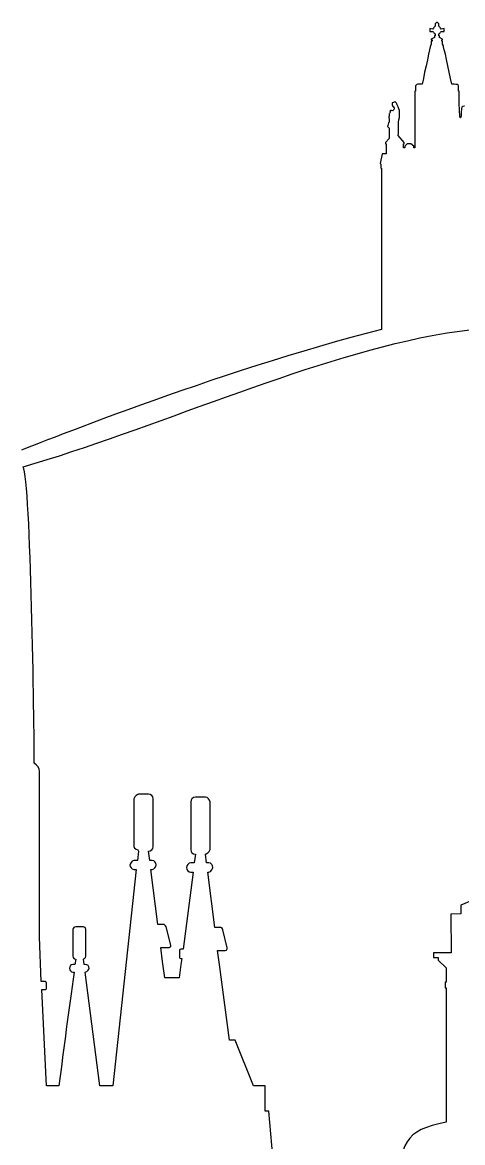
# Model space of a CAD drawing. Extents: x -1462 to 1445, y -1837 to 1335.
# Drawn here: x -209.1 to -108.8, y -1663 to -1408 of the extents above; entities that cross this region are included whole.
import ezdxf

# ---------------------------------------------------------------- set-up
doc = ezdxf.new("R2010")
doc.units = 0
doc.layers.add('Calque_1', color=7, linetype='CONTINUOUS')

msp = doc.modelspace()

# ---------------------------------------------------------------- linework, layer by layer
at = {"layer": 'Calque_1', "color": 1}
for p, q in [((-115.554516, -1409.537281), (-116.241668, -1409.365681)), ((-116.241668, -1409.365681), (-116.241668, -1410.052845)), ((-116.241668, -1410.052845), (-115.554516, -1410.052845)), ((-114.695599, -1407.991245), (-115.039105, -1408.334881)), ((-115.039105, -1408.334881), (-115.039105, -1408.678518)), ((-115.039105, -1408.678518), (-115.039105, -1408.678518)), ((-115.039105, -1408.678518), (-115.039105, -1408.850336)), ((-114.523847, -1407.991245), (-114.695599, -1407.991245)), ((-114.180199, -1408.334881), (-114.523847, -1407.991245)), ((-114.180199, -1408.678518), (-114.180199, -1408.334881)), ((-114.180199, -1408.850336), (-114.180199, -1408.678518)), ((-114.180199, -1408.678518), (-114.180199, -1408.678518)), ((-112.977494, -1409.365681), (-113.664788, -1409.537281)), ((-113.664788, -1410.052845), (-112.977494, -1410.052845)), ((-112.977494, -1410.052845), (-112.977494, -1409.365681)), ((-115.210999, -1411.427172), (-115.898021, -1411.7707)), ((-115.898021, -1411.7707), (-115.898021, -1411.942627)), ((-115.898021, -1411.942627), (-115.726268, -1411.942627)), ((-115.726268, -1412.286045), (-115.898021, -1412.286045)), ((-115.898021, -1412.286045), (-115.898021, -1412.973427)), ((-115.726268, -1411.942627), (-115.726268, -1412.286045)), ((-115.039105, -1411.083536), (-115.210999, -1411.083536)), ((-115.210999, -1411.083536), (-115.210999, -1411.427172)), ((-115.039105, -1410.568081), (-115.039105, -1411.083536)), ((-114.180199, -1411.083536), (-114.180199, -1410.568081)), ((-114.008447, -1411.083536), (-114.180199, -1411.083536)), ((-114.008447, -1411.427172), (-114.008447, -1411.083536)), ((-113.321283, -1411.7707), (-114.008447, -1411.427172)), ((-113.493036, -1412.286045), (-113.493036, -1411.942627)), ((-113.493036, -1411.942627), (-113.321283, -1411.942627)), ((-113.321283, -1412.286045), (-113.493036, -1412.286045)), ((-113.321283, -1411.942627), (-113.321283, -1411.7707)), ((-113.321283, -1412.973427), (-113.321283, -1412.286045)), ((-115.898021, -1412.973427), (-116.069916, -1413.316845)), ((-113.149388, -1413.316845), (-113.321283, -1412.973427)), ((-119.505843, -1423.624518), (-119.677607, -1423.624518)), ((-119.677607, -1423.624518), (-119.677607, -1436.509245)), ((-109.541567, -1423.624518), (-109.713603, -1423.624518)), ((-124.316097, -1427.576009), (-124.316097, -1427.576009)), ((-125.518792, -1429.981027), (-125.518792, -1430.66819)), ((-125.175003, -1428.434772), (-125.346766, -1428.60659)), ((-123.113676, -1429.63739), (-123.113676, -1428.263063)), ((-125.862308, -1431.69899), (-125.518792, -1432.042518)), ((-125.518792, -1432.042518), (-125.518792, -1433.245136)), ((-125.518792, -1434.447645), (-126.377708, -1435.306627)), ((-126.377708, -1435.306627), (-126.377708, -1435.650154)), ((-125.518792, -1433.245136), (-125.518792, -1434.447645)), ((-122.082723, -1435.306627), (-123.457039, -1433.760481)), ((-122.082723, -1435.650154), (-122.082723, -1435.306627)), ((-127.064872, -1437.883572), (-127.58013, -1440.116881)), ((-126.205956, -1437.883572), (-127.064872, -1437.883572)), ((-126.377708, -1435.650154), (-126.205956, -1435.650154)), ((-126.205956, -1435.650154), (-126.205956, -1437.883572)), ((-122.254617, -1436.509245), (-122.254617, -1435.650154)), ((-122.254617, -1435.650154), (-122.082723, -1435.650154)), ((-121.91097, -1436.509245), (-122.254617, -1436.509245)), ((-121.395712, -1435.650154), (-121.91097, -1436.165608)), ((-121.91097, -1436.165608), (-121.91097, -1436.509245)), ((-120.536512, -1435.650154), (-121.395712, -1435.650154)), ((-119.849501, -1436.165608), (-120.536512, -1435.650154)), ((-119.849501, -1436.509245), (-119.849501, -1436.165608)), ((-119.677607, -1436.509245), (-119.849501, -1436.509245)), ((-127.58013, -1440.116881), (-127.408661, -1440.288481)), ((-127.408661, -1440.288481), (-127.408661, -1441.147681)), ((-127.408661, -1441.147681), (-127.236625, -1441.147681)), ((-127.236625, -1441.147681), (-127.236625, -1477.911862)), ((-208.917765, -1509.164444), (-208.917765, -1509.164444)), ((-205.17802, -1616.144988), (-205.17802, -1578.481461)), ((-183.664791, -1584.758661), (-183.664791, -1595.576988)), ((-180.335948, -1583.690225), (-182.596355, -1583.690225)), ((-182.596355, -1583.690225), (-182.596355, -1583.690225)), ((-179.267511, -1595.576988), (-179.267511, -1584.758661)), ((-170.719802, -1585.426516), (-170.719802, -1596.244843)), ((-167.390959, -1584.358079), (-169.651257, -1584.358079)), ((-169.651257, -1584.358079), (-169.651257, -1584.358079)), ((-166.322522, -1596.244843), (-166.322522, -1585.426516)), ((-182.596355, -1596.645425), (-182.863518, -1598.782406)), ((-180.069002, -1598.782406), (-180.335948, -1596.645425)), ((-180.335948, -1596.645425), (-180.335948, -1596.645425)), ((-169.651257, -1597.313279), (-169.91853, -1599.316515)), ((-169.651257, -1597.313279), (-169.651257, -1597.313279)), ((-167.123795, -1599.316515), (-167.390959, -1597.313279)), ((-167.390959, -1597.313279), (-167.390959, -1597.313279)), ((-183.130682, -1600.785752), (-188.483184, -1650.068878)), ((-184.599918, -1599.717315), (-184.599918, -1599.717315)), ((-182.863518, -1598.782406), (-183.664791, -1598.782406)), ((-183.664791, -1600.785752), (-183.130682, -1600.785752)), ((-179.534784, -1598.782406), (-180.069002, -1598.782406)), ((-178.199075, -1613.34037), (-179.801839, -1600.785752)), ((-179.801839, -1600.785752), (-179.534784, -1600.785752)), ((-178.599766, -1599.717315), (-178.599766, -1599.717315)), ((-171.654602, -1600.384952), (-171.654602, -1600.384952)), ((-169.91853, -1599.316515), (-170.719802, -1599.316515)), ((-166.589686, -1599.316515), (-167.123795, -1599.316515)), ((-165.654668, -1600.384952), (-165.654668, -1600.384952)), ((-170.185584, -1601.453497), (-172.456093, -1618.949715)), ((-170.719802, -1601.453497), (-170.185584, -1601.453497)), ((-165.253977, -1614.008115), (-166.85674, -1601.453497)), ((-166.85674, -1601.453497), (-166.589686, -1601.453497)), ((-105.933374, -1607.597279), (-109.14417, -1608.93277)), ((-109.14417, -1608.93277), (-109.14417, -1610.936333)), ((-109.14417, -1610.936333), (-111.435908, -1610.990552)), ((-111.435908, -1610.990552), (-111.41457, -1619.750988)), ((-195.171176, -1613.874479), (-196.897475, -1613.874479)), ((-196.897475, -1613.874479), (-196.897475, -1613.874479)), ((-176.997111, -1613.34037), (-178.199075, -1613.34037)), ((-175.26082, -1618.014915), (-176.329257, -1613.874479)), ((-164.052013, -1614.008115), (-165.253977, -1614.008115)), ((-204.777329, -1626.29546), (-205.17802, -1616.144988)), ((-197.56522, -1614.408806), (-197.56522, -1620.552588)), ((-194.637067, -1620.552588), (-194.637067, -1614.408806)), ((-162.44925, -1618.682551), (-163.384159, -1614.542442)), ((-177.130639, -1621.754551), (-177.531329, -1618.549133)), ((-177.531329, -1618.549133), (-175.661402, -1618.549133)), ((-172.456093, -1618.949715), (-172.990202, -1618.949715)), ((-172.990202, -1618.949715), (-172.990202, -1618.949715)), ((-196.897475, -1621.220224), (-197.16442, -1622.422188)), ((-196.897475, -1621.220224), (-196.897475, -1621.220224)), ((-195.037649, -1622.422188), (-195.171176, -1621.220224)), ((-195.171176, -1621.220224), (-195.171176, -1621.220224)), ((-173.257475, -1619.216879), (-173.257475, -1620.819424)), ((-172.990202, -1621.086806), (-172.723257, -1621.086806)), ((-172.723257, -1621.086806), (-172.990202, -1622.422188)), ((-164.185541, -1622.422188), (-164.586122, -1619.216879)), ((-164.586122, -1619.216879), (-162.849941, -1619.216879)), ((-111.41457, -1619.750988), (-115.426312, -1619.750988)), ((-115.426312, -1619.750988), (-115.426312, -1620.819424)), ((-115.426312, -1620.819424), (-114.357876, -1620.819424)), ((-114.357876, -1620.819424), (-114.357876, -1621.487388)), ((-114.357876, -1621.487388), (-112.487948, -1623.22357)), ((-198.366493, -1623.357097), (-198.366493, -1623.357097)), ((-197.16442, -1622.422188), (-197.56522, -1622.422188)), ((-197.56522, -1624.158479), (-197.298056, -1624.158479)), ((-194.770595, -1622.422188), (-195.037649, -1622.422188)), ((-191.431649, -1650.068878), (-194.770595, -1624.158479)), ((-194.770595, -1624.158479), (-194.770595, -1624.158479)), ((-193.835577, -1623.357097), (-193.835577, -1623.357097)), ((-176.59642, -1625.494079), (-177.130639, -1621.754551)), ((-172.990202, -1622.422188), (-173.390893, -1625.494079)), ((-161.915141, -1639.651351), (-164.185541, -1622.422188)), ((-112.487948, -1623.22357), (-112.487948, -1626.428988)), ((-203.842529, -1626.29546), (-204.777329, -1626.29546)), ((-203.575256, -1627.898224), (-203.575256, -1626.696151)), ((-173.390893, -1625.494079), (-176.59642, -1625.494079)), ((-112.487948, -1626.428988), (-112.755112, -1626.428988)), ((-112.755112, -1626.428988), (-112.755112, -1627.764588)), ((-203.575256, -1650.068878), (-204.643802, -1628.16517)), ((-204.643802, -1628.16517), (-203.842529, -1628.16517)), ((-112.755112, -1627.764588), (-112.487948, -1627.764588)), ((-112.487948, -1627.764588), (-112.487948, -1658.349533)), ((-160.56933, -1639.651351), (-161.915141, -1639.651351)), ((-156.428893, -1650.068878), (-160.56933, -1639.651351)), ((-200.770529, -1650.068878), (-203.575256, -1650.068878)), ((-188.483184, -1650.068878), (-191.431649, -1650.068878)), ((-153.757802, -1650.068878), (-156.428893, -1650.068878)), ((-153.757802, -1655.811969), (-153.757802, -1650.068878)), ((-152.956421, -1655.811969), (-153.757802, -1655.811969)), ((-151.353657, -1673.975933), (-152.956421, -1655.811969))]:
    msp.add_line(p, q, dxfattribs=at)
for points in [[(-115.039105, -1408.850336), (-115.210999, -1409.021936), (-115.382763, -1409.193863), (-115.554516, -1409.537281)], [(-115.554516, -1410.052845), (-115.382763, -1410.224663), (-115.210999, -1410.568081), (-115.039105, -1410.568081)], [(-113.664788, -1409.537281), (-113.836552, -1409.193863), (-114.008447, -1409.021936), (-114.180199, -1408.850336)], [(-114.180199, -1410.568081), (-114.008447, -1410.568081), (-113.836552, -1410.224663), (-113.664788, -1410.052845)], [(-116.069916, -1413.316845), (-116.069916, -1413.316845), (-117.377588, -1418.835536), (-117.959632, -1422.078372)], [(-111.259672, -1422.078372), (-111.852014, -1418.799427), (-113.149388, -1413.316845), (-113.149388, -1413.316845)], [(-117.959632, -1422.078372), (-119.715625, -1422.005499), (-119.505843, -1422.092663), (-119.505843, -1423.624518)], [(-109.713603, -1423.624518), (-109.663378, -1422.063209), (-109.534389, -1422.095718), (-111.259672, -1422.078372)], [(-109.026439, -1427.576009), (-109.083079, -1430.217208), (-109.541567, -1431.961899), (-109.541567, -1423.624518)], [(-124.659745, -1428.091245), (-125.003392, -1427.919427), (-125.690414, -1428.091245), (-125.175003, -1428.434772)], [(-124.487992, -1426.201463), (-124.831497, -1426.201463), (-124.831497, -1426.373172), (-124.831497, -1426.545099)], [(-124.831497, -1426.545099), (-124.831497, -1426.888736), (-124.659745, -1427.232263), (-124.487992, -1427.232263)], [(-124.316097, -1427.576009), (-124.316097, -1427.747499), (-124.659745, -1428.091245), (-124.659745, -1428.091245)], [(-123.97245, -1426.201463), (-124.144345, -1425.857936), (-124.316097, -1426.201463), (-124.487992, -1426.201463)], [(-124.487992, -1427.232263), (-124.316097, -1427.404081), (-124.316097, -1427.576009), (-124.316097, -1427.576009)], [(-123.628934, -1426.888736), (-123.800556, -1426.716809), (-123.628934, -1426.373172), (-123.97245, -1426.201463)], [(-123.113676, -1428.263063), (-123.113676, -1428.091245), (-123.457039, -1427.232263), (-123.628934, -1426.888736)], [(-108.339145, -1427.060445), (-108.339145, -1427.060445), (-109.026439, -1427.060445), (-109.026439, -1427.576009)], [(-125.518792, -1429.293863), (-125.690414, -1429.63739), (-125.518792, -1429.809208), (-125.518792, -1429.981027)], [(-125.346766, -1428.60659), (-125.518726, -1428.778518), (-125.518792, -1428.778408), (-125.518792, -1429.293863)], [(-123.457039, -1433.760481), (-123.285287, -1432.214336), (-123.628934, -1431.183536), (-123.113676, -1429.63739)], [(-125.518792, -1430.66819), (-125.690414, -1430.840008), (-125.862308, -1431.527063), (-125.862308, -1431.69899)], [(-115.693476, -1479.247244), (-97.66293, -1475.774772), (-78.563949, -1477.778226), (-60.399985, -1479.647935)], [(-127.236625, -1477.911862), (-164.303348, -1487.20608), (-209.251224, -1505.361862), (-209.251224, -1505.361862)], [(-208.917765, -1509.164444), (-179.935475, -1500.750262), (-145.343512, -1484.990444), (-115.693476, -1479.247244)], [(-206.380093, -1576.611643), (-206.354064, -1568.95357), (-207.136202, -1512.067026), (-208.917765, -1509.164444)], [(-205.17802, -1578.481461), (-205.17802, -1577.680079), (-205.712238, -1577.012334), (-206.380093, -1576.611643)], [(-182.596355, -1583.690225), (-182.596355, -1583.690225), (-183.664791, -1584.090916), (-183.664791, -1584.758661)], [(-179.267511, -1584.758661), (-179.267511, -1584.090916), (-179.801839, -1583.690225), (-180.335948, -1583.690225)], [(-169.651257, -1584.358079), (-170.31922, -1584.358079), (-170.719802, -1584.892297), (-170.719802, -1585.426516)], [(-166.322522, -1585.426516), (-166.322522, -1584.892297), (-166.85674, -1584.358079), (-167.390959, -1584.358079)], [(-183.664791, -1595.576988), (-183.664791, -1596.244843), (-182.661373, -1596.115025), (-182.596355, -1596.645425)], [(-180.335948, -1596.645425), (-179.801839, -1596.645425), (-179.267511, -1596.244843), (-179.267511, -1595.576988)], [(-170.719802, -1596.244843), (-170.719802, -1596.912588), (-170.31922, -1597.313279), (-169.651257, -1597.313279)], [(-167.390959, -1597.313279), (-167.390959, -1597.313279), (-166.322522, -1596.912588), (-166.322522, -1596.244843)], [(-183.664791, -1598.782406), (-184.199118, -1598.782406), (-184.599918, -1599.717315), (-184.599918, -1599.717315)], [(-184.599918, -1599.717315), (-184.599918, -1600.251534), (-184.199118, -1600.785752), (-183.664791, -1600.785752)], [(-178.599766, -1599.717315), (-178.599766, -1599.183097), (-179.000457, -1598.782406), (-179.534784, -1598.782406)], [(-179.534784, -1600.785752), (-179.000457, -1600.785752), (-178.599766, -1600.251534), (-178.599766, -1599.717315)], [(-170.719802, -1599.316515), (-171.25402, -1599.316515), (-171.654602, -1599.850843), (-171.654602, -1600.384952)], [(-171.654602, -1600.384952), (-171.654602, -1600.919279), (-171.25402, -1601.453497), (-170.719802, -1601.453497)], [(-165.654668, -1600.384952), (-165.654668, -1599.850843), (-166.05525, -1599.316515), (-166.589686, -1599.316515)], [(-166.589686, -1601.453497), (-166.05525, -1601.453497), (-165.654668, -1600.384952), (-165.654668, -1600.384952)], [(-196.897475, -1613.874479), (-197.298056, -1613.874479), (-197.56522, -1614.141642), (-197.56522, -1614.408806)], [(-194.637067, -1614.408806), (-194.637067, -1614.141642), (-194.904122, -1613.874479), (-195.171176, -1613.874479)], [(-176.329257, -1613.874479), (-176.462893, -1613.473897), (-176.729948, -1613.34037), (-176.997111, -1613.34037)], [(-163.384159, -1614.542442), (-163.517686, -1614.141642), (-163.78485, -1614.008115), (-164.052013, -1614.008115)], [(-175.661402, -1618.549133), (-175.394348, -1618.549133), (-175.26082, -1618.28197), (-175.26082, -1618.014915)], [(-172.990202, -1618.949715), (-173.123839, -1618.949715), (-173.257475, -1619.083351), (-173.257475, -1619.216879)], [(-162.849941, -1619.216879), (-162.44925, -1619.216879), (-162.383446, -1618.973933), (-162.44925, -1618.682551)], [(-197.56522, -1620.552588), (-197.56522, -1620.953061), (-197.298056, -1621.220224), (-196.897475, -1621.220224)], [(-195.171176, -1621.220224), (-195.171176, -1621.220224), (-194.637067, -1620.953061), (-194.637067, -1620.552588)], [(-173.257475, -1620.819424), (-173.257475, -1620.953061), (-173.123839, -1621.086806), (-172.990202, -1621.086806)], [(-197.298056, -1624.158479), (-198.589376, -1633.00706), (-199.60078, -1641.241788), (-200.770529, -1650.068878)], [(-197.56522, -1622.422188), (-197.965911, -1622.422188), (-198.366493, -1622.822988), (-198.366493, -1623.357097)], [(-198.366493, -1623.357097), (-198.366493, -1623.757788), (-197.965911, -1624.158479), (-197.56522, -1624.158479)], [(-193.835577, -1623.357097), (-193.835577, -1622.822988), (-194.236376, -1622.422188), (-194.770595, -1622.422188)], [(-194.770595, -1624.158479), (-194.236376, -1624.158479), (-193.835577, -1623.357097), (-193.835577, -1623.357097)], [(-203.575256, -1626.696151), (-203.575256, -1626.562624), (-203.708893, -1626.29546), (-203.842529, -1626.29546)], [(-203.842529, -1628.16517), (-203.708893, -1628.16517), (-203.575256, -1628.031751), (-203.575256, -1627.898224)], [(-112.487948, -1658.349533), (-121.960977, -1659.979024), (-123.549777, -1663.675133), (-122.504894, -1672.907387)]]:
    msp.add_open_spline(points, degree=3, dxfattribs=at)

doc.saveas('drawing.dxf')
